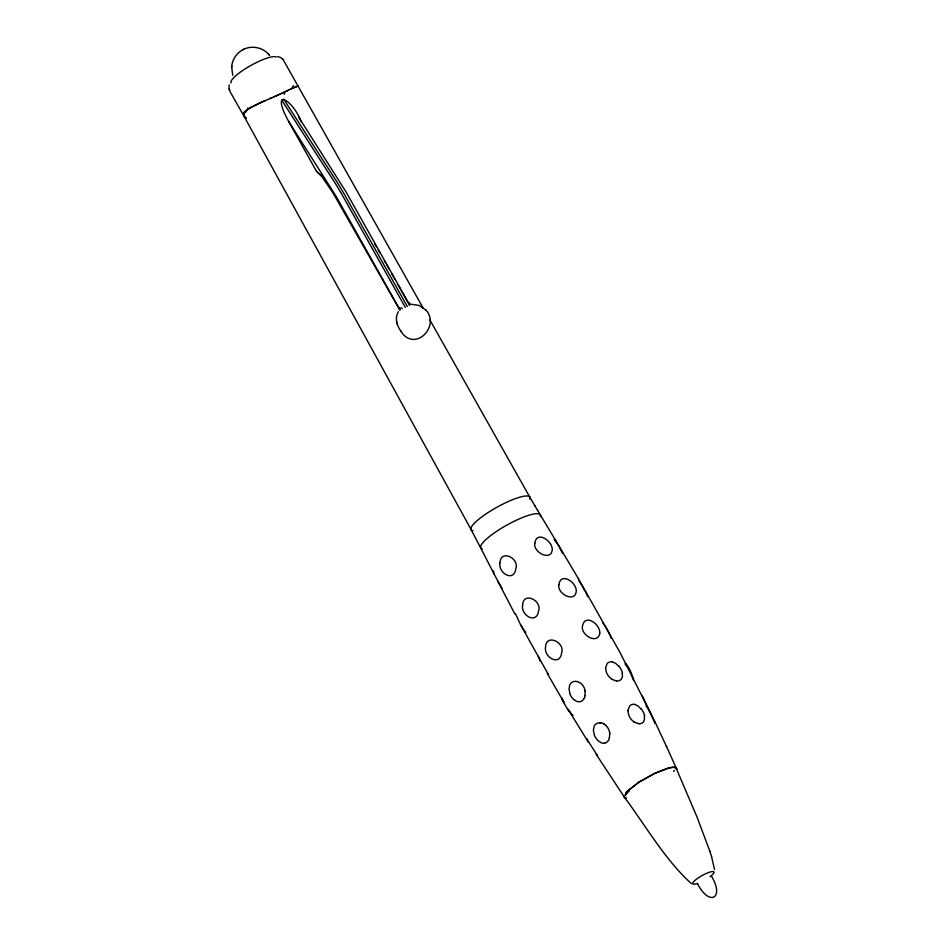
<?xml version="1.0" encoding="UTF-8"?>
<svg xmlns="http://www.w3.org/2000/svg" width="945" height="945" viewBox="0 0 945 945"><rect width="100%" height="100%" fill="white"/><g stroke="black" fill="none" stroke-linecap="round" stroke-linejoin="round"><path stroke-width="1.42" d="M298.112 86.208L282.909 59.251M231.679 66.906L232.718 75.257M246.255 118.208L244.082 116.329L230.214 91.889L228.997 88.558L229.115 84.861M409.386 304.833L408.984 303.877A5.056 1.748 65.5 0 1 408.653 303.333L408.583 303.191M231.714 66.433C232.34 59.322 236.864 52.707 243.278 49.542M231.643 67.249L231.749 66.067M605.461 668.115L607.068 663.709A8.198 6.438 64.7 0 1 612.336 661.913M627.764 710.699L629.76 705.844A8.103 6.367 67.9 0 1 634.686 704.438M400.621 330.726C414.005 353.229 440.5 326.899 426.195 310.22M538.366 656.314L540.375 661.276M515.627 614.037L520.435 624.503L547.616 673.194M244.082 112.49L244.011 116.223L471.295 529.909M243.704 113.483L243.952 116.105M243.715 113.412L243.845 113.022A24.853 9.521 10.1 0 1 243.904 112.337M584.66 697.221L584.175 698.26M398.412 311.696C394.526 317.945 396.829 325.612 400.881 331.116M398.648 307.621L398.766 307.834A5.056 1.748 65.5 0 0 399.085 308.401L399.747 308.956L399.487 307.905M244.141 112.396L249.232 108.309L259.851 102.946M625.755 792.69L626.311 792.052M244.743 111.616L251.134 107.21L261.163 102.367M291.355 88.712L286.406 91.145M290.918 88.936L292.194 88.298M291.781 88.511L298.041 86.101L423.277 308.271M243.834 49.27C252.492 44.994 263.82 47.734 269.608 55.448M287.493 90.625L288.532 90.118M301.349 121.952C292.477 98.752 269.727 86.775 288.603 121.35L316.54 171.376L321.784 175.664M242.948 49.695L244.153 49.116M292.596 88.109L297.899 86.042M282.898 92.823L286.949 90.885M284.693 91.972L285.839 91.417M284.102 92.256L271.51 97.914M281.019 93.697L282.283 93.106M279.72 94.287L280.37 93.992M278.385 94.89L279.058 94.594M277.039 95.492L277.724 95.197M260.501 102.662L265.214 100.607M275.68 96.095L276.365 95.799M261.824 102.084L263.171 101.493M274.298 96.697L274.995 96.402M263.844 101.198L270.802 98.209M270.105 98.516L272.207 97.607M493.786 570.898L493.349 571.843L494.601 574.938L514.871 613.99M604.516 743.207L601.646 743.018L598.291 740.904A12.072 8.186 67.7 0 1 594.263 734.962M645.943 706.198L646.652 706.411M410.886 304.231L418.966 305.377L426.337 310.373M599.791 722.854L598.717 722.913A8.103 6.875 54.2 0 0 594.228 726.032L593.354 730.32L594.381 734.915M638.903 723.681L633.835 722.027M616.234 680.849L611.687 679.29M277.405 56.57L280.5 57.421L283.134 59.488M626.192 798.076C624.361 798.584 623.511 794.402 624.361 797.143C646.026 826.178 664.347 858.887 691.232 883.516M612.336 661.854L615.774 663.449L618.632 666.19M625.944 798.029L624.421 797.214M634.686 704.379L638.088 706.009L640.875 708.809M525.869 632.205L525.077 631.685M245.96 118.054L244.223 116.554M604.079 724.118L605.816 725.37M548.596 674.045L547.746 673.336M316.374 171.104L322.044 176.963L330.443 189.118A141.23 48.75 65.5 0 1 332.321 192.071L333.845 194.528A103.099 35.591 65.5 0 1 334.979 196.383L399.511 309.369M625.035 663.992L625.885 664.807M602.438 622.282L606.135 627.468L610.541 636.351M573.792 699.489L576.615 701.403L579.486 701.816A8.174 6.284 -88.5 0 0 584.234 698.32M646.841 706.565L650.597 712.873M597.193 755.256L586.585 738.659M554.219 539.394L558.719 545.856M578.872 580.951L579.486 581.6M524.959 631.579L520.612 624.834M571.772 714.503L568.347 709.695M268.912 54.597L268.226 53.83M502.114 588.487L498.086 581.754M401.188 290.398L409.09 304.278A3.461 1.193 65.5 0 0 409.516 305.046L409.693 305.341M579.746 581.919L586.278 593.082M626.11 665.091L626.582 665.741M624.55 797.415L596.177 754.334M283.665 99.142L337.341 182.527A333.833 115.243 65.5 0 1 343.791 193.323L407.33 306.523M281.657 100.052L335.345 183.448A333.833 115.243 65.5 0 1 341.795 194.233L405.334 307.432M298.502 116.849L346.106 192.024L408.382 302.837M288.603 121.35L336.219 196.525L398.495 307.338M399.085 308.401L399.688 309.003L399.806 307.479M408.972 303.9L409.634 304.455L409.693 302.979M567.957 709.081L588.475 742.427M399.605 309.511L400.007 310.125A3.886 1.347 65.5 0 1 399.617 309.547L399.085 308.377M540.162 514.647L555.766 540.611M537.492 510.17L540.339 514.942M578.328 578.541L620.109 652.664L655.287 722.535M534.835 505.705L537.67 510.477M555.577 540.292L578.529 578.872M558.908 546.175L562.57 553.286M535.024 506.012L529.838 497.153M564.248 702.879L547.309 673.501M676.336 768.155L676.419 769.112L674.943 767.269L669.71 767.718L655.428 773.045L639.127 782.035L626.559 791.792L639.127 782.035L654.153 773.648L667.902 768.179L672.769 767.198L675.958 767.694L697.079 817.177L709.884 851.339M563.929 702.324L561.885 697.918M401.66 307.763L402.251 308.779M697.599 883.882C709.222 906.692 724.957 898.482 711.431 876.062M374.527 243.467L376.358 246.692M378.201 249.917L380.032 253.142M384.32 260.678L385.548 262.828M386.777 264.978L389.222 269.29M391.903 274.003L394.998 279.46M398.093 284.929L400.16 288.579M429.81 319.812L529.661 496.857M471.094 529.602L480.686 547.887M480.674 547.876L494.341 574.489M642.446 696.134L654.294 721.543M655.003 721.885L666.615 746.715M666.331 746.113L676.549 768.734M586.408 593.354L587.046 594.901M632.418 677.069L633.41 680.116M397.195 324.017L396.853 322.966M229.174 89.255L229.529 90.307M711.538 856.536L714.526 869.424M709.825 851.15L711.597 856.713M587.294 595.633L587.577 596.732M569.74 692.756L569.044 688.834L569.729 685.007A8.198 6.958 58 0 1 574.465 681.369L575.54 681.357A9.769 8.481 67 0 1 579.722 682.692L581.458 683.885A11.931 10.879 87 0 1 585.109 690.842M610.942 637.58L611.096 638.253M654.436 722.039L654.72 723.397M622.212 673.171L622.448 676.49L621.444 679.018A8.174 5.93 33.5 0 1 616.258 680.967M644.336 715.885L644.49 719.736L643.285 722.145A7.997 5.812 34.1 0 1 638.926 723.775M609.714 732.257L609.915 733.733M396.51 321.016L396.581 321.619M482.34 548.998A34.067 7.312 -29.1 0 1 506.709 525.172A34.067 7.312 -29.1 0 1 540.351 516.572M674.364 770.376A29.543 4.949 -36.3 0 1 673.584 771.439M676.986 769.242A29.307 5.434 -33 0 1 677.01 769.384M625.306 795.347A29.342 6.402 -27 0 1 629.299 791M625.153 794.851A29.33 7.111 -25.2 0 1 627.22 792.253M625.933 663.685A11.659 2.244 67.3 0 1 632.926 677.577M597.653 755.516A7.997 2.339 66.1 0 1 597.157 755.114M586.75 738.789A8.103 1.536 43.7 0 1 586.715 738.612M573.142 715.33A8.174 2.422 66.4 0 1 571.737 714.337M568.677 710.959A11.931 0.685 59 0 1 562.169 699.69M599.791 722.819A9.19 7.962 61.2 0 1 600.748 722.89M600.76 722.819A10.206 9.202 73.4 0 1 604.15 723.953M604.516 743.242A7.997 6.19 -88.8 0 0 608.509 740.266L609.218 738.695A9.155 7.418 88.8 0 0 609.454 737.809M609.62 733.757A10.277 8.576 86.9 0 1 609.253 737.738M605.757 725.441A12.049 11.116 84.5 0 1 609.584 732.292M573.733 699.631A11.931 8.269 70.1 0 1 569.54 692.815M585.002 695.898A9.273 7.454 -89.8 0 1 584.589 697.174M584.908 690.889A10.513 8.765 88.3 0 1 584.766 695.815M633.941 721.838A11.753 10.159 50.2 0 1 628.094 710.758M641.053 708.644A12.049 7.477 54.4 0 1 644.644 715.956M611.781 679.112A11.659 9.982 47.3 0 1 605.757 668.162M618.81 666.024A11.931 7.477 52.2 0 1 622.507 673.242M473.079 530.712A33.547 7.076 -29 0 1 496.857 507.288A33.547 7.076 -29 0 1 529.732 499.196M245.121 112.561A25.196 9.025 2.7 0 1 246.031 111.841M247.507 108.321A29.189 5.894 -18.8 0 1 247.909 108.037M284.681 93.661A29.189 1.984 -43.9 0 1 284.161 94.205M293.564 85.712A29.732 2.646 -35.6 0 1 292.3 87.046M231.076 82.995A26.094 5.599 -29.1 0 1 249.598 66.185A26.094 5.599 -29.1 0 1 276.153 57.066M697.552 883.386A12.179 2.611 -29.1 0 1 695.012 880.35A12.179 2.611 -29.1 0 1 710.959 871.786A12.179 2.611 -29.1 0 1 710.002 876.7M499.999 562.736C497.826 572.93 513.879 582.687 515.805 568.843C519.75 558.259 500.555 548.939 499.999 562.736M545.56 646.935C543.446 657.141 559.865 666.757 561.625 652.936C565.311 642.376 546.186 633.28 545.56 646.935M599.756 633.41C597.677 645.14 579.935 634.827 582.569 625.649C585.333 613.069 600.76 624.739 599.756 633.41M522.632 604.989C520.447 615.219 536.689 624.881 538.544 611.049C542.395 600.477 523.235 591.251 522.632 604.989M534.823 543.21C532.85 552.412 551.254 561.661 552.234 549.73C552.719 540.93 536.5 530.086 534.823 543.21M558.897 584.66C556.818 593.909 575.221 603.253 576.261 591.239C576.852 582.392 560.657 571.595 558.897 584.66"/></g></svg>
